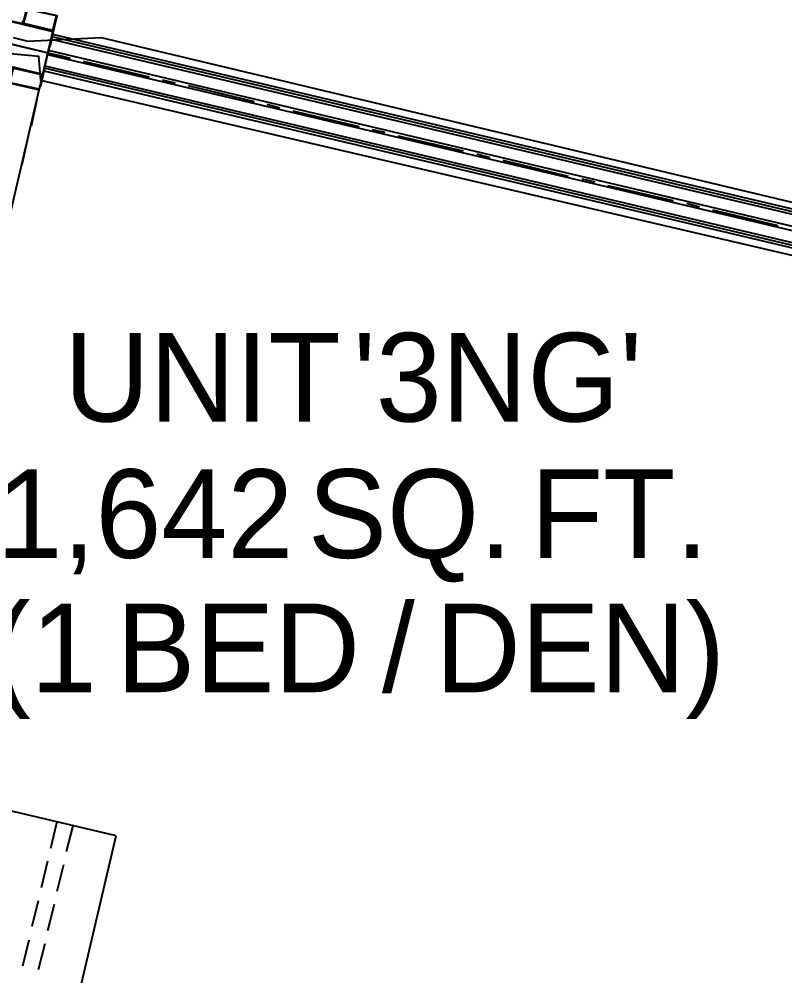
# Model space of a CAD drawing. Header units: feet. Extents: x -84 to 198, y -22 to 181.
# Drawn here: x 35.92 to 50.13, y 77.9 to 95.66 of the extents above; entities that cross this region are included whole.
import ezdxf
from ezdxf.enums import TextEntityAlignment as Align

# ---------------------------------------------------------------- set-up
doc = ezdxf.new("R2010")
doc.units = ezdxf.units.FT
for name, color, linetype in [('A-AREA-UNIDAD', 30, 'CONTINUOUS'), ('A-LINEA', 7, 'CONTINUOUS'), ('A-TEXTO-PDF', 3, 'CONTINUOUS')]:
    doc.layers.add(name, color=color, linetype=linetype)

msp = doc.modelspace()

# ---------------------------------------------------------------- linework, layer by layer
at = {"layer": 'A-AREA-UNIDAD'}
for points in [[(35.808, 95.3244), (36.08, 95.2533), (37.44, 95.3244), (55.552, 91.0044)], [(56, 89.9378), (36.32, 94.5244), (36.288, 94.9689), (34.96, 95.0933)]]:
    msp.add_lwpolyline(points, dxfattribs=at)
at = {"layer": 'A-LINEA'}
for p, q in [((36.7467, 94.9644), (29.1867, 96.7644)), ((36.4933, 95.1511), (36.6, 95.6311)), ((35.16, 95.3511), (36.3867, 95.0578)), ((64.2133, 88.7378), (36.52, 95.2844)), ((64.2133, 88.7378), (36.52, 95.2844)), ((64.2133, 88.7378), (36.52, 95.2844)), ((64.2133, 88.7378), (36.52, 95.2844)), ((64.2267, 88.7778), (36.5333, 95.3378)), ((64.2267, 88.7778), (36.5333, 95.3378)), ((64.2267, 88.7778), (36.5333, 95.3378)), ((64.2267, 88.7778), (36.5333, 95.3378)), ((64.24, 88.8311), (36.5467, 95.3778)), ((64.24, 88.8311), (36.5467, 95.3778)), ((64.24, 88.8311), (36.5467, 95.3778)), ((64.24, 88.8311), (36.5467, 95.3778)), ((64.16, 88.5244), (36.4667, 95.0844)), ((64.16, 88.5244), (36.4667, 95.0844)), ((64.16, 88.5244), (36.4667, 95.0844)), ((64.16, 88.5244), (36.4667, 95.0844)), ((36.32, 94.4178), (36.4267, 94.9111)), ((64.1467, 88.4444), (36.4533, 95.0044)), ((64.1467, 88.4444), (36.4533, 95.0044)), ((64.1467, 88.4444), (36.4533, 95.0044)), ((64.1467, 88.4444), (36.4533, 95.0044)), ((36.6267, 95.0044), (36.8667, 94.9378)), ((37.1067, 94.8844), (38.3333, 94.5911)), ((64.08, 88.1911), (36.3867, 94.7511)), ((64.08, 88.1911), (36.3867, 94.7511)), ((64.08, 88.1911), (36.3867, 94.7511)), ((64.08, 88.1911), (36.3867, 94.7511)), ((64.08, 88.1378), (36.3867, 94.6978)), ((64.08, 88.1378), (36.3867, 94.6978)), ((64.08, 88.1378), (36.3867, 94.6978)), ((64.08, 88.1378), (36.3867, 94.6978)), ((64.0933, 88.2444), (36.4, 94.7911)), ((64.0933, 88.2444), (36.4, 94.7911)), ((64.0933, 88.2444), (36.4, 94.7911)), ((64.0933, 88.2444), (36.4, 94.7911)), ((38.5733, 94.5378), (38.8133, 94.4844)), ((35.4667, 90.8178), (36.2933, 94.3511)), ((39.0533, 94.4311), (40.28, 94.1378)), ((36.1467, 93.6844), (36.2533, 94.1778)), ((40.52, 94.0844), (40.76, 94.0178)), ((41, 93.9644), (42.2267, 93.6711)), ((42.4667, 93.6178), (42.7067, 93.5644)), ((42.9467, 93.4978), (44.16, 93.2178)), ((35.9733, 92.9644), (36.08, 93.4444)), ((44.4133, 93.1644), (44.6533, 93.0978)), ((44.8933, 93.0444), (46.1067, 92.7511)), ((46.36, 92.6978), (46.6, 92.6444)), ((46.84, 92.5778), (48.0533, 92.2978)), ((48.3067, 92.2444), (48.5467, 92.1778)), ((48.7867, 92.1244), (50, 91.8311)), ((37.72, 80.4978), (34.68, 81.2178)), ((36.5067, 80.2711), (36.6267, 80.7644)), ((36.8, 80.2044), (36.92, 80.6844)), ((36.5733, 75.6311), (37.72, 80.4978)), ((36.3333, 79.5378), (36.4533, 80.0311)), ((36.6267, 79.4711), (36.7467, 79.9644)), ((36.16, 78.8178), (36.28, 79.2978)), ((36.4533, 78.7378), (36.5733, 79.2311)), ((35.9867, 78.0844), (36.1067, 78.5644)), ((36.28, 78.0178), (36.4, 78.4978))]:
    msp.add_line(p, q, dxfattribs=at)
for points in [[(36.56, 95.4444), (36.6267, 95.7244), (36.0533, 95.8578), (35.9867, 95.5778), (36.56, 95.4444)], [(36.5467, 95.4578), (36.6133, 95.7244), (36.0667, 95.8444), (36, 95.5911), (36.5467, 95.4578)], [(35.56, 94.8311), (36.36, 94.6311), (36.56, 95.4444), (35.7467, 95.6311), (35.56, 94.8311)], [(35.5733, 94.8311), (36.36, 94.6444), (36.5467, 95.4311), (35.76, 95.6178), (35.5733, 94.8311)], [(35.9733, 95.6178), (35.9733, 95.6178), (35.9733, 95.6178), (35.9733, 95.6178), (36, 95.6178), (36, 95.6178), (36, 95.6044), (36, 95.6044), (36, 95.5911), (36, 95.6044), (36, 95.6044), (36, 95.5911), (36, 95.5911), (36, 95.5911), (36, 95.5911), (36, 95.5911), (36, 95.5911), (36, 95.5911), (36, 95.5911), (36, 95.5911), (36, 95.5911), (36, 95.5911)], [(35.9733, 95.6044), (35.9733, 95.6044), (35.9733, 95.6044)], [(35.9733, 95.5911), (35.9733, 95.5911), (35.9733, 95.5911)], [(35.9867, 95.5911), (35.9867, 95.5778), (35.9867, 95.5778), (35.9733, 95.5778), (35.9733, 95.5778)], [(36.36, 94.6311), (35.8, 94.7644), (35.7333, 94.4844), (36.2933, 94.3511), (36.36, 94.6311), (36.2933, 94.3644), (35.7467, 94.4844), (35.8133, 94.7511), (36.36, 94.6311)]]:
    msp.add_lwpolyline(points, dxfattribs=at)

# ---------------------------------------------------------------- texts
at = {"layer": 'A-TEXTO-PDF'}
for s, p in [('UNIT', (39.3201, 88.1918)), ("'3NG'", (44.8004, 88.1918)), ('1,642', (38.254, 85.6585)), ('SQ.', (43.1725, 85.6585)), ('FT.', (47.0602, 85.6585)), ('(1', (36.3812, 83.1652)), ('BED', (39.983, 83.1652)), ('/', (42.9561, 83.1652)), ('DEN)', (46.3284, 83.1652))]:
    msp.add_text(s, height=1.646, dxfattribs=at).set_placement(p, align=Align.CENTER)

doc.saveas('drawing.dxf')
